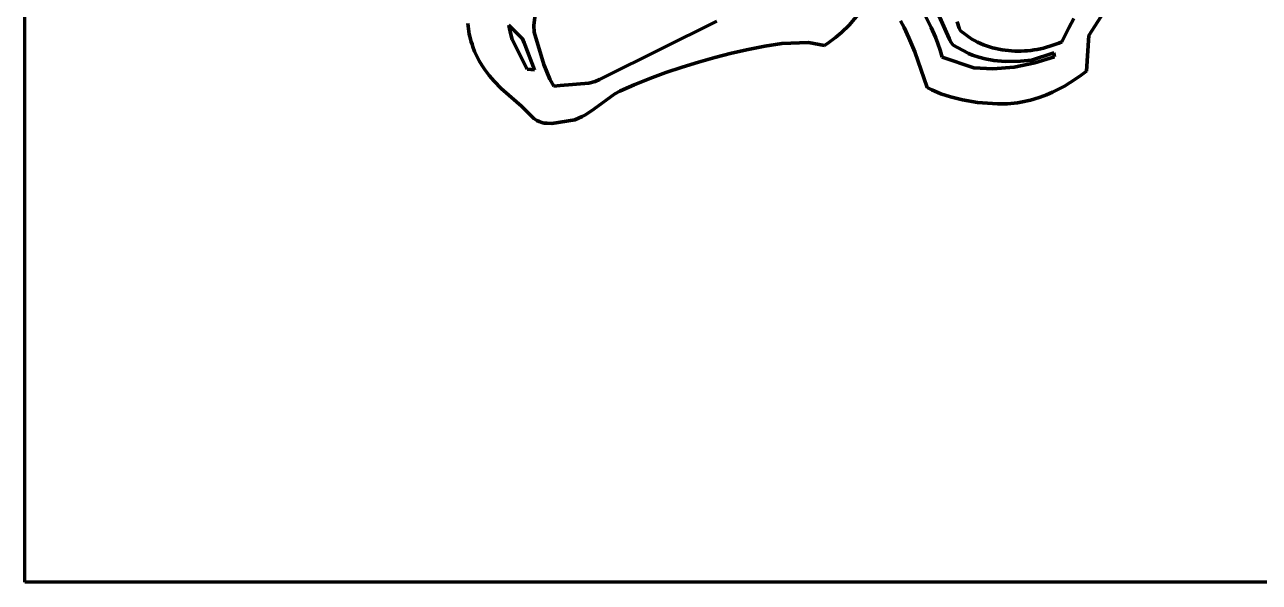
# Model space of a CAD drawing. Header units: millimetres. Extents: x 0 to 12, y 0 to 9.
# Drawn here: x 0 to 4.461, y 0 to 2.014 of the extents above; entities that cross this region are included whole.
import ezdxf

# ---------------------------------------------------------------- set-up
doc = ezdxf.new("R2010")
doc.units = ezdxf.units.MM
doc.layers.add('color#030303ff', color=7, linetype='CONTINUOUS', lineweight=100)
doc.layers.add('color#ffffffff', color=7, linetype='CONTINUOUS', lineweight=100)

msp = doc.modelspace()

# ---------------------------------------------------------------- linework, layer by layer
at = {"layer": 'color#030303ff'}
for p, q in [((3.9976, 2.2134), (3.8441, 1.9752)), ((3.3399, 1.9641), (3.2524, 2.1635)), ((1.8523, 2.121), (1.8391, 2.0105)), ((3.0849, 2.1383), (2.9788, 2.0127)), ((1.6021, 2.0086), (1.6014, 2.0182)), ((1.6032, 1.9991), (1.6021, 2.0086)), ((1.7497, 2.0127), (1.7511, 2.0006)), ((1.7982, 1.9627), (1.7497, 2.0127)), ((1.8391, 2.0105), (1.8408, 1.9872)), ((2.0916, 1.8231), (2.501, 2.027)), ((2.9788, 2.0127), (2.9511, 1.9859)), ((3.1771, 2.0034), (3.1642, 2.0275)), ((3.2527, 2.0494), (3.2752, 2.004)), ((3.3689, 2.0248), (3.3767, 2.0013)), ((3.7726, 2.0031), (3.7906, 2.0363)), ((1.6045, 1.9897), (1.6032, 1.9991)), ((1.6062, 1.9803), (1.6045, 1.9897)), ((1.6083, 1.9709), (1.6062, 1.9803)), ((1.6106, 1.9616), (1.6083, 1.9709)), ((1.7511, 2.0006), (1.7547, 1.9829)), ((1.7547, 1.9829), (1.7616, 1.9601)), ((1.8049, 1.9484), (1.7982, 1.9627)), ((1.8408, 1.9872), (1.8759, 1.8704)), ((2.9291, 1.9671), (2.9059, 1.9496)), ((2.9511, 1.9859), (2.9291, 1.9671)), ((3.1948, 1.9664), (3.1771, 2.0034)), ((3.216, 1.9158), (3.1948, 1.9664)), ((3.2752, 2.004), (3.2903, 1.9692)), ((3.2903, 1.9692), (3.2993, 1.9456)), ((3.3422, 1.9578), (3.3399, 1.9641)), ((3.3767, 2.0013), (3.381, 1.9917)), ((3.381, 1.9917), (3.4217, 1.962)), ((3.7471, 1.9524), (3.7554, 1.9694)), ((3.7554, 1.9694), (3.7726, 2.0031)), ((3.8441, 1.9752), (3.8361, 1.8465)), ((1.6133, 1.9524), (1.6106, 1.9616)), ((1.6163, 1.9432), (1.6133, 1.9524)), ((1.6192, 1.9344), (1.6163, 1.9432)), ((1.6257, 1.917), (1.6192, 1.9344)), ((1.7616, 1.9601), (1.8158, 1.8531)), ((1.8067, 1.9421), (1.8049, 1.9484)), ((1.8415, 1.8514), (1.8067, 1.9421)), ((2.6139, 1.9243), (2.5536, 1.9109)), ((2.6745, 1.9359), (2.6139, 1.9243)), ((2.7355, 1.9459), (2.6745, 1.9359)), ((2.8318, 1.9497), (2.7355, 1.9459)), ((2.8897, 1.9388), (2.8318, 1.9497)), ((2.9059, 1.9496), (2.8897, 1.9388)), ((3.2993, 1.9456), (3.3074, 1.9216)), ((3.3074, 1.9216), (3.3145, 1.8972)), ((3.3467, 1.9496), (3.3422, 1.9578)), ((3.3547, 1.9405), (3.3467, 1.9496)), ((3.4068, 1.9119), (3.3547, 1.9405)), ((3.4217, 1.962), (3.4321, 1.9563)), ((3.4321, 1.9563), (3.4426, 1.9511)), ((3.4426, 1.9511), (3.4532, 1.9463)), ((3.4532, 1.9463), (3.464, 1.9418)), ((3.464, 1.9418), (3.4749, 1.9378)), ((3.4749, 1.9378), (3.486, 1.9341)), ((3.486, 1.9341), (3.4971, 1.9308)), ((3.4971, 1.9308), (3.5083, 1.928)), ((3.5083, 1.928), (3.5197, 1.9255)), ((3.5197, 1.9255), (3.5311, 1.9234)), ((3.5311, 1.9234), (3.5425, 1.9217)), ((3.5425, 1.9217), (3.5541, 1.9203)), ((3.5541, 1.9203), (3.5656, 1.9193)), ((3.5656, 1.9193), (3.5772, 1.9187)), ((3.5772, 1.9187), (3.5888, 1.9185)), ((3.5888, 1.9185), (3.6004, 1.9186)), ((3.6004, 1.9186), (3.612, 1.9191)), ((3.612, 1.9191), (3.6236, 1.92)), ((3.6236, 1.92), (3.6352, 1.9212)), ((3.6352, 1.9212), (3.6468, 1.9228)), ((3.6468, 1.9228), (3.6582, 1.9247)), ((3.6582, 1.9247), (3.6697, 1.927)), ((3.6697, 1.927), (3.681, 1.9296)), ((3.681, 1.9296), (3.6923, 1.9325)), ((3.6923, 1.9325), (3.7035, 1.9358)), ((3.7035, 1.9358), (3.7146, 1.9395)), ((3.7146, 1.9395), (3.7256, 1.9435)), ((3.7256, 1.9435), (3.7364, 1.9478)), ((3.7364, 1.9478), (3.7471, 1.9524)), ((1.6333, 1.9002), (1.6257, 1.917)), ((1.6418, 1.8839), (1.6333, 1.9002)), ((1.6511, 1.8682), (1.6418, 1.8839)), ((2.4342, 1.8791), (2.3752, 1.8607)), ((2.4937, 1.8958), (2.4342, 1.8791)), ((2.5536, 1.9109), (2.4937, 1.8958)), ((3.2607, 1.7866), (3.216, 1.9158)), ((3.3145, 1.8972), (3.4288, 1.8579)), ((3.4095, 1.9105), (3.4068, 1.9119)), ((3.4244, 1.9042), (3.4095, 1.9105)), ((3.4472, 1.8962), (3.4244, 1.9042)), ((3.4704, 1.8901), (3.4472, 1.8962)), ((3.5019, 1.8844), (3.4704, 1.8901)), ((3.5418, 1.8809), (3.5019, 1.8844)), ((3.5981, 1.8818), (3.5418, 1.8809)), ((3.5745, 1.8601), (3.6499, 1.8757)), ((3.6381, 1.8856), (3.5981, 1.8818)), ((3.7188, 1.9129), (3.6381, 1.8856)), ((3.6499, 1.8757), (3.7211, 1.8977)), ((3.7211, 1.8977), (3.7188, 1.9129)), ((1.6613, 1.8529), (1.6511, 1.8682)), ((1.6779, 1.8309), (1.6613, 1.8529)), ((1.6959, 1.81), (1.6779, 1.8309)), ((1.8158, 1.8531), (1.8415, 1.8514)), ((1.8759, 1.8704), (1.8978, 1.8175)), ((2.3167, 1.8408), (2.2588, 1.8192)), ((2.3752, 1.8607), (2.3167, 1.8408)), ((3.4288, 1.8579), (3.4979, 1.8546)), ((3.4979, 1.8546), (3.5745, 1.8601)), ((3.8171, 1.8319), (3.7975, 1.8179)), ((3.8361, 1.8465), (3.8171, 1.8319)), ((1.7216, 1.7835), (1.6959, 1.81)), ((1.8978, 1.8175), (1.9117, 1.7923)), ((1.9117, 1.7923), (1.9347, 1.7938)), ((1.9347, 1.7938), (2.0385, 1.8029)), ((2.0385, 1.8029), (2.0607, 1.8093)), ((2.0607, 1.8093), (2.0769, 1.8159)), ((2.0769, 1.8159), (2.0916, 1.8231)), ((2.2015, 1.7962), (2.1637, 1.7799)), ((2.2588, 1.8192), (2.2015, 1.7962)), ((3.2769, 1.7786), (3.2607, 1.7866)), ((3.7565, 1.7923), (3.7352, 1.7807)), ((3.7773, 1.8047), (3.7565, 1.7923)), ((3.7975, 1.8179), (3.7773, 1.8047)), ((1.7772, 1.7351), (1.7216, 1.7835)), ((2.1316, 1.7637), (2.0561, 1.7086)), ((2.1505, 1.774), (2.1316, 1.7637)), ((2.1637, 1.7799), (2.1505, 1.774)), ((3.3103, 1.7647), (3.2769, 1.7786)), ((3.3446, 1.7532), (3.3103, 1.7647)), ((3.3885, 1.7421), (3.3446, 1.7532)), ((3.4423, 1.7333), (3.3885, 1.7421)), ((3.6339, 1.7416), (3.6223, 1.7387)), ((3.6456, 1.7448), (3.6339, 1.7416)), ((3.6685, 1.7521), (3.6456, 1.7448)), ((3.6912, 1.7606), (3.6685, 1.7521)), ((3.7134, 1.7702), (3.6912, 1.7606)), ((3.7352, 1.7807), (3.7134, 1.7702)), ((1.7949, 1.7197), (1.7772, 1.7351)), ((1.8394, 1.6756), (1.7949, 1.7197)), ((2.0561, 1.7086), (2.0264, 1.6888)), ((3.5145, 1.7283), (3.4423, 1.7333)), ((3.5266, 1.7279), (3.5145, 1.7283)), ((3.5387, 1.728), (3.5266, 1.7279)), ((3.5508, 1.7284), (3.5387, 1.728)), ((3.5628, 1.7292), (3.5508, 1.7284)), ((3.5748, 1.7304), (3.5628, 1.7292)), ((3.5868, 1.732), (3.5748, 1.7304)), ((3.5987, 1.7339), (3.5868, 1.732)), ((3.6105, 1.7361), (3.5987, 1.7339)), ((3.6223, 1.7387), (3.6105, 1.7361)), ((1.8509, 1.6678), (1.8394, 1.6756)), ((1.8591, 1.6637), (1.8509, 1.6678)), ((1.8679, 1.6606), (1.8591, 1.6637)), ((1.8725, 1.6595), (1.8679, 1.6606)), ((1.8772, 1.6587), (1.8725, 1.6595)), ((1.8821, 1.6582), (1.8772, 1.6587)), ((1.8872, 1.6581), (1.8821, 1.6582)), ((1.9046, 1.6574), (1.8872, 1.6581)), ((1.9871, 1.6708), (1.9046, 1.6574)), ((2.0008, 1.6758), (1.9871, 1.6708)), ((2.0138, 1.6819), (2.0008, 1.6758)), ((2.0264, 1.6888), (2.0138, 1.6819))]:
    msp.add_line(p, q, dxfattribs=at)
at = {"layer": 'color#ffffffff'}
for p, q in [((0, 0), (0, 9.0278)), ((3.8441, 1.9752), (3.9976, 2.2134)), ((3.2524, 2.1635), (3.3399, 1.9641)), ((1.8391, 2.0105), (1.8523, 2.121)), ((2.9788, 2.0127), (3.0849, 2.1383)), ((1.6014, 2.0182), (1.6021, 2.0086)), ((1.6021, 2.0086), (1.6032, 1.9991)), ((1.7497, 2.0127), (1.7982, 1.9627)), ((1.7511, 2.0006), (1.7497, 2.0127)), ((1.8408, 1.9872), (1.8391, 2.0105)), ((2.501, 2.027), (2.0916, 1.8231)), ((2.9511, 1.9859), (2.9788, 2.0127)), ((3.1642, 2.0275), (3.1771, 2.0034)), ((3.2752, 2.004), (3.2527, 2.0494)), ((3.3767, 2.0013), (3.3689, 2.0248)), ((3.7906, 2.0363), (3.7726, 2.0031)), ((1.6032, 1.9991), (1.6045, 1.9897)), ((1.6045, 1.9897), (1.6062, 1.9803)), ((1.6062, 1.9803), (1.6083, 1.9709)), ((1.6083, 1.9709), (1.6106, 1.9616)), ((1.7547, 1.9829), (1.7511, 2.0006)), ((1.7616, 1.9601), (1.7547, 1.9829)), ((1.7982, 1.9627), (1.8049, 1.9484)), ((1.8759, 1.8704), (1.8408, 1.9872)), ((2.9059, 1.9496), (2.9291, 1.9671)), ((2.9291, 1.9671), (2.9511, 1.9859)), ((3.1771, 2.0034), (3.1948, 1.9664)), ((3.1948, 1.9664), (3.216, 1.9158)), ((3.2903, 1.9692), (3.2752, 2.004)), ((3.2993, 1.9456), (3.2903, 1.9692)), ((3.3399, 1.9641), (3.3422, 1.9578)), ((3.381, 1.9917), (3.3767, 2.0013)), ((3.4217, 1.962), (3.381, 1.9917)), ((3.7554, 1.9694), (3.7471, 1.9524)), ((3.7726, 2.0031), (3.7554, 1.9694)), ((3.8361, 1.8465), (3.8441, 1.9752)), ((1.6106, 1.9616), (1.6133, 1.9524)), ((1.6133, 1.9524), (1.6163, 1.9432)), ((1.6163, 1.9432), (1.6192, 1.9344)), ((1.6192, 1.9344), (1.6257, 1.917)), ((1.8158, 1.8531), (1.7616, 1.9601)), ((1.8049, 1.9484), (1.8067, 1.9421)), ((1.8067, 1.9421), (1.8415, 1.8514)), ((2.5536, 1.9109), (2.6139, 1.9243)), ((2.6139, 1.9243), (2.6745, 1.9359)), ((2.6745, 1.9359), (2.7355, 1.9459)), ((2.7355, 1.9459), (2.8318, 1.9497)), ((2.8318, 1.9497), (2.8897, 1.9388)), ((2.8897, 1.9388), (2.9059, 1.9496)), ((3.3074, 1.9216), (3.2993, 1.9456)), ((3.3145, 1.8972), (3.3074, 1.9216)), ((3.3422, 1.9578), (3.3467, 1.9496)), ((3.3467, 1.9496), (3.3547, 1.9405)), ((3.3547, 1.9405), (3.4068, 1.9119)), ((3.4321, 1.9563), (3.4217, 1.962)), ((3.4426, 1.9511), (3.4321, 1.9563)), ((3.4532, 1.9463), (3.4426, 1.9511)), ((3.464, 1.9418), (3.4532, 1.9463)), ((3.4749, 1.9378), (3.464, 1.9418)), ((3.486, 1.9341), (3.4749, 1.9378)), ((3.4971, 1.9308), (3.486, 1.9341)), ((3.5083, 1.928), (3.4971, 1.9308)), ((3.5197, 1.9255), (3.5083, 1.928)), ((3.5311, 1.9234), (3.5197, 1.9255)), ((3.5425, 1.9217), (3.5311, 1.9234)), ((3.5541, 1.9203), (3.5425, 1.9217)), ((3.5656, 1.9193), (3.5541, 1.9203)), ((3.5772, 1.9187), (3.5656, 1.9193)), ((3.5888, 1.9185), (3.5772, 1.9187)), ((3.6004, 1.9186), (3.5888, 1.9185)), ((3.612, 1.9191), (3.6004, 1.9186)), ((3.6236, 1.92), (3.612, 1.9191)), ((3.6352, 1.9212), (3.6236, 1.92)), ((3.6468, 1.9228), (3.6352, 1.9212)), ((3.6582, 1.9247), (3.6468, 1.9228)), ((3.6697, 1.927), (3.6582, 1.9247)), ((3.681, 1.9296), (3.6697, 1.927)), ((3.6923, 1.9325), (3.681, 1.9296)), ((3.7035, 1.9358), (3.6923, 1.9325)), ((3.7146, 1.9395), (3.7035, 1.9358)), ((3.7256, 1.9435), (3.7146, 1.9395)), ((3.7364, 1.9478), (3.7256, 1.9435)), ((3.7471, 1.9524), (3.7364, 1.9478)), ((1.6257, 1.917), (1.6333, 1.9002)), ((1.6333, 1.9002), (1.6418, 1.8839)), ((1.6418, 1.8839), (1.6511, 1.8682)), ((2.3752, 1.8607), (2.4342, 1.8791)), ((2.4342, 1.8791), (2.4937, 1.8958)), ((2.4937, 1.8958), (2.5536, 1.9109)), ((3.216, 1.9158), (3.2607, 1.7866)), ((3.4288, 1.8579), (3.3145, 1.8972)), ((3.4068, 1.9119), (3.4095, 1.9105)), ((3.4095, 1.9105), (3.4244, 1.9042)), ((3.4244, 1.9042), (3.4472, 1.8962)), ((3.4472, 1.8962), (3.4704, 1.8901)), ((3.4704, 1.8901), (3.5019, 1.8844)), ((3.5019, 1.8844), (3.5418, 1.8809)), ((3.5418, 1.8809), (3.5981, 1.8818)), ((3.6499, 1.8757), (3.5745, 1.8601)), ((3.5981, 1.8818), (3.6381, 1.8856)), ((3.6381, 1.8856), (3.7188, 1.9129)), ((3.7211, 1.8977), (3.6499, 1.8757)), ((3.7188, 1.9129), (3.7211, 1.8977)), ((1.6511, 1.8682), (1.6613, 1.8529)), ((1.6613, 1.8529), (1.6779, 1.8309)), ((1.6779, 1.8309), (1.6959, 1.81)), ((1.8415, 1.8514), (1.8158, 1.8531)), ((1.8978, 1.8175), (1.8759, 1.8704)), ((2.2588, 1.8192), (2.3167, 1.8408)), ((2.3167, 1.8408), (2.3752, 1.8607)), ((3.4979, 1.8546), (3.4288, 1.8579)), ((3.5745, 1.8601), (3.4979, 1.8546)), ((3.7975, 1.8179), (3.8171, 1.8319)), ((3.8171, 1.8319), (3.8361, 1.8465)), ((1.6959, 1.81), (1.7216, 1.7835)), ((1.9117, 1.7923), (1.8978, 1.8175)), ((1.9347, 1.7938), (1.9117, 1.7923)), ((2.0385, 1.8029), (1.9347, 1.7938)), ((2.0607, 1.8093), (2.0385, 1.8029)), ((2.0769, 1.8159), (2.0607, 1.8093)), ((2.0916, 1.8231), (2.0769, 1.8159)), ((2.1637, 1.7799), (2.2015, 1.7962)), ((2.2015, 1.7962), (2.2588, 1.8192)), ((3.2607, 1.7866), (3.2769, 1.7786)), ((3.7352, 1.7807), (3.7565, 1.7923)), ((3.7565, 1.7923), (3.7773, 1.8047)), ((3.7773, 1.8047), (3.7975, 1.8179)), ((1.7216, 1.7835), (1.7772, 1.7351)), ((2.0561, 1.7086), (2.1316, 1.7637)), ((2.1316, 1.7637), (2.1505, 1.774)), ((2.1505, 1.774), (2.1637, 1.7799)), ((3.2769, 1.7786), (3.3103, 1.7647)), ((3.3103, 1.7647), (3.3446, 1.7532)), ((3.3446, 1.7532), (3.3885, 1.7421)), ((3.3885, 1.7421), (3.4423, 1.7333)), ((3.6223, 1.7387), (3.6339, 1.7416)), ((3.6339, 1.7416), (3.6456, 1.7448)), ((3.6456, 1.7448), (3.6685, 1.7521)), ((3.6685, 1.7521), (3.6912, 1.7606)), ((3.6912, 1.7606), (3.7134, 1.7702)), ((3.7134, 1.7702), (3.7352, 1.7807)), ((1.7772, 1.7351), (1.7949, 1.7197)), ((1.7949, 1.7197), (1.8394, 1.6756)), ((2.0264, 1.6888), (2.0561, 1.7086)), ((3.4423, 1.7333), (3.5145, 1.7283)), ((3.5145, 1.7283), (3.5266, 1.7279)), ((3.5266, 1.7279), (3.5387, 1.728)), ((3.5387, 1.728), (3.5508, 1.7284)), ((3.5508, 1.7284), (3.5628, 1.7292)), ((3.5628, 1.7292), (3.5748, 1.7304)), ((3.5748, 1.7304), (3.5868, 1.732)), ((3.5868, 1.732), (3.5987, 1.7339)), ((3.5987, 1.7339), (3.6105, 1.7361)), ((3.6105, 1.7361), (3.6223, 1.7387)), ((1.8394, 1.6756), (1.8509, 1.6678)), ((1.8509, 1.6678), (1.8591, 1.6637)), ((1.8591, 1.6637), (1.8679, 1.6606)), ((1.8679, 1.6606), (1.8725, 1.6595)), ((1.8725, 1.6595), (1.8772, 1.6587)), ((1.8772, 1.6587), (1.8821, 1.6582)), ((1.8821, 1.6582), (1.8872, 1.6581)), ((1.8872, 1.6581), (1.9046, 1.6574)), ((1.9046, 1.6574), (1.9871, 1.6708)), ((1.9871, 1.6708), (2.0008, 1.6758)), ((2.0008, 1.6758), (2.0138, 1.6819)), ((2.0138, 1.6819), (2.0264, 1.6888)), ((12.0278, 0), (0, 0))]:
    msp.add_line(p, q, dxfattribs=at)

doc.saveas('drawing.dxf')
